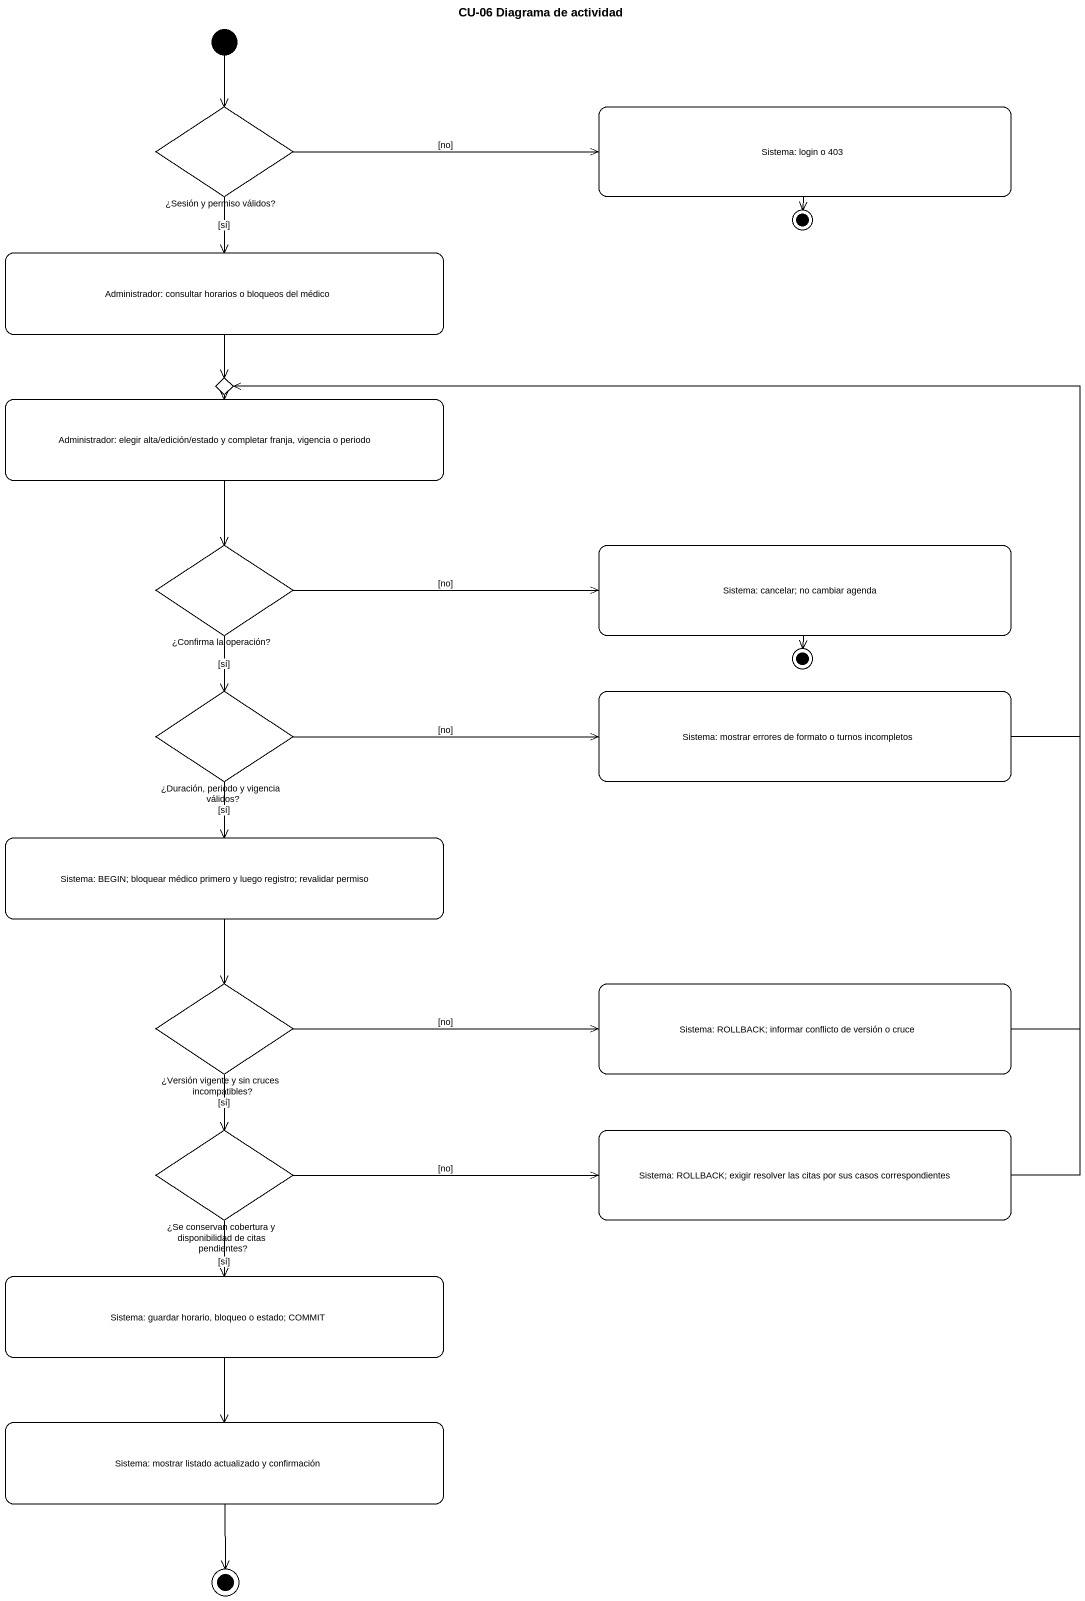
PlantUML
@startuml
title CU-06 Diagrama de actividad
hide empty description
state "¿Sesión y permiso válidos?" as Sesión_y_permiso_válidos <<choice>> #FFFFFF
state "Sistema: login o 403" as Sistema_login_o_403 #FFFFFF
state final1 <<end>> #FFFFFF
state "Administrador: consultar horarios o bloqueos del médico" as Administrador_consultar #FFFFFF
state "Administrador: elegir alta/edición/estado y completar franja, vigencia o periodo" as Administrador_elegir_alta #FFFFFF
state choice1 <<choice>> #FFFFFF
state "¿Confirma la operación?" as Confirma_la_operación <<choice>> #FFFFFF
state "Sistema: cancelar; no cambiar agenda" as Sistema_cancelar_no_cambiar #FFFFFF
state final2 <<end>> #FFFFFF
state "¿Duración, periodo y vigencia válidos?" as Duración_periodo_y_vigencia <<choice>> #FFFFFF
state "Sistema: mostrar errores de formato o turnos incompletos" as Sistema_mostrar_errores_de #FFFFFF
state "Sistema: BEGIN; bloquear médico primero y luego registro; revalidar permiso" as Sistema_BEGIN_bloquear #FFFFFF
state "¿Versión vigente y sin cruces incompatibles?" as Versión_vigente_y_sin <<choice>> #FFFFFF
state "Sistema: ROLLBACK; informar conflicto de versión o cruce" as Sistema_ROLLBACK_informar #FFFFFF
state "¿Se conservan cobertura y disponibilidad de citas pendientes?" as Se_conservan_cobertura_y <<choice>> #FFFFFF
state "Sistema: ROLLBACK; exigir resolver las citas por sus casos correspondientes" as Sistema_ROLLBACK_exigir #FFFFFF
state "Sistema: guardar horario, bloqueo o estado; COMMIT" as Sistema_guardar_horario #FFFFFF
state "Sistema: mostrar listado actualizado y confirmación" as Sistema_mostrar_listado #FFFFFF
state final3 <<end>> #FFFFFF
[*] --> Sesión_y_permiso_válidos
Sesión_y_permiso_válidos -right-> Sistema_login_o_403 : [no]
Sesión_y_permiso_válidos --> Administrador_consultar : [sí]
Sistema_login_o_403 --> final1
Administrador_consultar --> choice1
Administrador_elegir_alta --> Confirma_la_operación
choice1 --> Administrador_elegir_alta
Confirma_la_operación -right-> Sistema_cancelar_no_cambiar : [no]
Confirma_la_operación --> Duración_periodo_y_vigencia : [sí]
Sistema_cancelar_no_cambiar --> final2
Duración_periodo_y_vigencia -right-> Sistema_mostrar_errores_de : [no]
Duración_periodo_y_vigencia --> Sistema_BEGIN_bloquear : [sí]
Sistema_mostrar_errores_de -up-> choice1
Sistema_BEGIN_bloquear --> Versión_vigente_y_sin
Versión_vigente_y_sin -right-> Sistema_ROLLBACK_informar : [no]
Versión_vigente_y_sin --> Se_conservan_cobertura_y : [sí]
Sistema_ROLLBACK_informar -up-> choice1
Se_conservan_cobertura_y -right-> Sistema_ROLLBACK_exigir : [no]
Se_conservan_cobertura_y --> Sistema_guardar_horario : [sí]
Sistema_ROLLBACK_exigir -up-> choice1
Sistema_guardar_horario --> Sistema_mostrar_listado
Sistema_mostrar_listado --> final3
@enduml
